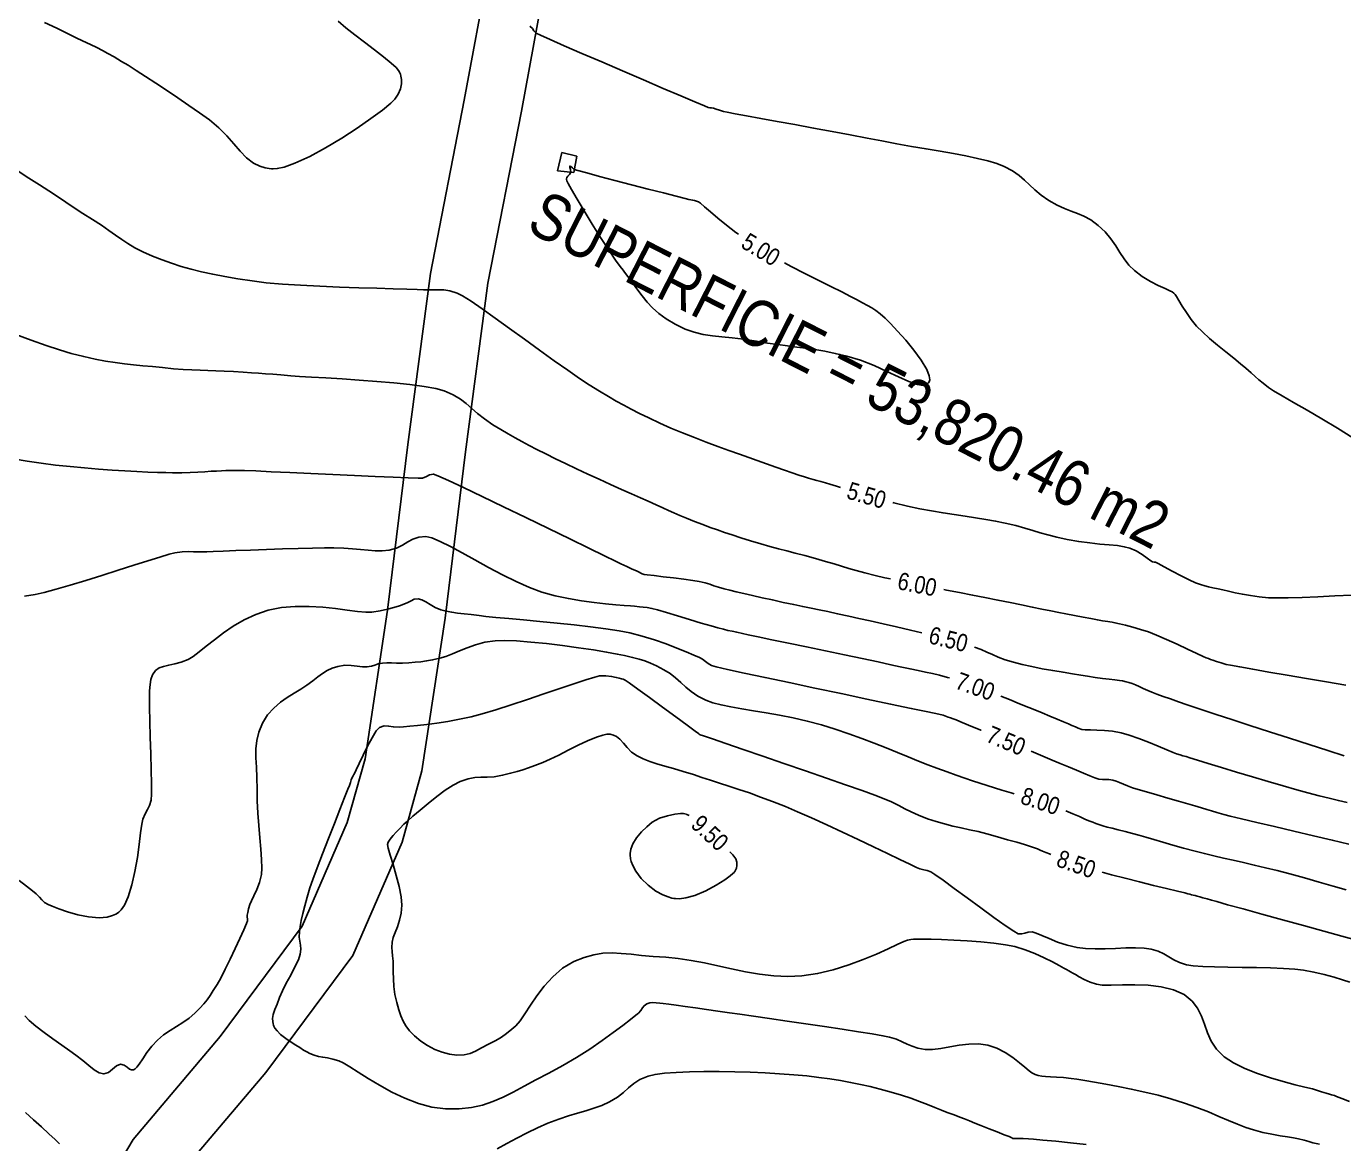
# Model space of a CAD drawing. Header units: metres. Extents: x 587880 to 588453, y 2097032 to 2097560.
# Drawn here: x 588007.7 to 588121.1, y 2097219 to 2097315.3 of the extents above; entities that cross this region are included whole.
import ezdxf
from ezdxf.enums import TextEntityAlignment as Align

# ---------------------------------------------------------------- set-up
doc = ezdxf.new("R2010")
doc.units = ezdxf.units.M
doc.header["$LTSCALE"] = 5
doc.header["$MEASUREMENT"] = 0
for name, color, linetype in [('CAMINO', 7, 'Continuous'), ('CONT-MJR', 24, 'Continuous'), ('CONT-MNR', 44, 'Continuous'), ('CVL_CUADCON_TIT', 7, 'Continuous'), ('POZO', 140, 'Continuous')]:
    doc.layers.add(name, color=color, linetype=linetype)
doc.styles.add('style1', font='ARIALN.TTF', dxfattribs={"height": 1.5})

msp = doc.modelspace()

# ---------------------------------------------------------------- linework, layer by layer
at = {"layer": 'CAMINO'}
for points in [[(588065.662, 2097417.82), (588061.737, 2097400.725), (588059.325, 2097384.022), (588056.667, 2097368.35), (588053.556, 2097352.082), (588050.51, 2097335.867), (588049.602, 2097331.423), (588047.465, 2097320.235), (588045.38, 2097308.946), (588042.468, 2097294.005), (588040.51, 2097279.293), (588038.768, 2097265.003), (588036.832, 2097252.202), (588035.294, 2097246.696), (588031.424, 2097237.765), (588024.358, 2097228.273), (588016.859, 2097219.4), (588012.042, 2097211.27), (588010.595, 2097205.023), (588011.574, 2097197.97), (588014.942, 2097189.267), (588016.403, 2097186.232)], [(588070.536, 2097416.702), (588066.657, 2097399.807), (588064.265, 2097383.246), (588061.587, 2097367.462), (588058.468, 2097351.15), (588055.416, 2097334.905), (588054.508, 2097330.453), (588052.379, 2097319.311), (588050.292, 2097308.014), (588047.404, 2097293.197), (588045.47, 2097278.661), (588043.722, 2097264.327), (588041.73, 2097251.152), (588040.018, 2097245.022), (588035.782, 2097235.245), (588028.276, 2097225.163), (588020.947, 2097216.492), (588016.738, 2097209.388), (588015.675, 2097204.795), (588016.446, 2097199.232), (588019.534, 2097191.257), (588020.909, 2097188.4)]]:
    msp.add_lwpolyline(points, dxfattribs=at)
at = {"layer": 'CONT-MJR', "flags": 128}
for points, elevation in [([(588034.522, 2097315.764), (588035.168, 2097315.193), (588035.943, 2097314.576), (588036.784, 2097313.938), (588037.631, 2097313.304), (588038.422, 2097312.699), (588039.094, 2097312.147), (588039.506, 2097311.76), (588039.72, 2097311.511), (588039.811, 2097311.367), (588039.839, 2097311.302), (588039.872, 2097311.203), (588039.924, 2097311.009), (588039.969, 2097310.726), (588039.968, 2097310.363), (588039.874, 2097309.921), (588039.683, 2097309.483), (588039.4, 2097309.038), (588039.038, 2097308.682), (588038.326, 2097308.106), (588037.337, 2097307.373), (588036.144, 2097306.544), (588034.819, 2097305.683), (588033.436, 2097304.849), (588032.066, 2097304.106), (588030.783, 2097303.515), (588029.868, 2097303.193), (588029.27, 2097303.061), (588028.924, 2097303.032), (588028.767, 2097303.037), (588028.583, 2097303.055), (588028.238, 2097303.114), (588027.768, 2097303.253), (588027.219, 2097303.527), (588026.619, 2097303.987), (588026.07, 2097304.55), (588025.524, 2097305.188), (588024.932, 2097305.871), (588024.246, 2097306.568), (588023.417, 2097307.251), (588022.562, 2097307.863), (588021.644, 2097308.505), (588020.693, 2097309.157), (588019.736, 2097309.803), (588018.803, 2097310.424), (588017.92, 2097311.002), (588017.116, 2097311.519), (588016.42, 2097311.957), (588015.86, 2097312.298), (588015.214, 2097312.679), (588014.683, 2097312.98), (588014.207, 2097313.237), (588013.724, 2097313.481), (588013.174, 2097313.747), (588012.495, 2097314.067), (588011.935, 2097314.337), (588011.186, 2097314.706), (588010.274, 2097315.15), (588009.226, 2097315.65)], 5), ([(588072.972, 2097294.927), (588073.549, 2097294.62), (588074.715, 2097294.02), (588075.864, 2097293.442), (588076.94, 2097292.906), (588077.886, 2097292.433), (588078.645, 2097292.046), (588079.161, 2097291.766), (588079.671, 2097291.481), (588080.098, 2097291.258), (588080.475, 2097291.057), (588080.834, 2097290.835), (588081.207, 2097290.553), (588081.629, 2097290.17), (588082.081, 2097289.712), (588082.7, 2097289.056), (588083.405, 2097288.265), (588084.115, 2097287.406), (588084.747, 2097286.544), (588085.222, 2097285.744), (588085.433, 2097285.194), (588085.467, 2097284.855), (588085.419, 2097284.672), (588085.373, 2097284.595), (588085.314, 2097284.529), (588085.17, 2097284.435), (588084.892, 2097284.379), (588084.415, 2097284.442), (588083.667, 2097284.7), (588082.776, 2097285.099), (588081.77, 2097285.58), (588080.676, 2097286.082), (588079.521, 2097286.544), (588078.334, 2097286.907), (588077.33, 2097287.137), (588076.422, 2097287.317), (588075.584, 2097287.458), (588074.789, 2097287.573), (588074.011, 2097287.674), (588073.222, 2097287.774), (588072.396, 2097287.885), (588071.506, 2097288.02), (588070.525, 2097288.19), (588069.429, 2097288.366), (588068.453, 2097288.48), (588067.57, 2097288.565), (588066.75, 2097288.651), (588065.967, 2097288.77), (588065.192, 2097288.953), (588064.397, 2097289.233), (588063.553, 2097289.64), (588062.765, 2097290.112), (588062.124, 2097290.577), (588061.592, 2097291.052), (588061.129, 2097291.553), (588060.696, 2097292.096), (588060.252, 2097292.697), (588059.758, 2097293.373), (588059.174, 2097294.14), (588059.058, 2097294.291), (588058.812, 2097294.619), (588058.417, 2097295.171), (588057.853, 2097295.997), (588057.116, 2097297.122), (588056.384, 2097298.282), (588055.694, 2097299.407), (588055.088, 2097300.425), (588054.606, 2097301.266), (588054.336, 2097301.764), (588054.214, 2097302.011), (588054.177, 2097302.107), (588054.172, 2097302.133), (588054.176, 2097302.185), (588054.207, 2097302.279), (588054.294, 2097302.401), (588054.436, 2097302.547), (588054.555, 2097302.742), (588054.534, 2097302.967), (588054.464, 2097303.163), (588054.467, 2097303.274), (588054.56, 2097303.24), (588054.686, 2097303.109), (588054.853, 2097302.981), (588055.17, 2097302.888), (588055.931, 2097302.681), (588057.026, 2097302.39), (588058.344, 2097302.044), (588059.774, 2097301.67), (588061.205, 2097301.297), (588062.525, 2097300.955), (588063.624, 2097300.671), (588064.391, 2097300.474), (588064.713, 2097300.392), (588064.899, 2097300.358), (588065.05, 2097300.337), (588065.2, 2097300.307), (588065.383, 2097300.264), (588065.555, 2097300.194), (588065.714, 2097300.068), (588066.063, 2097299.77), (588066.573, 2097299.335), (588067.215, 2097298.798), (588067.96, 2097298.194), (588068.778, 2097297.558), (588068.988, 2097297.404)], 5), ([(588089.893, 2097254.657), (588089.867, 2097254.668), (588088.82, 2097255.107), (588088.076, 2097255.417), (588087.74, 2097255.555), (588087.482, 2097255.647), (588087.27, 2097255.716), (588087.072, 2097255.782), (588086.909, 2097255.845), (588086.781, 2097255.898), (588086.616, 2097255.953), (588086.245, 2097256.034), (588085.299, 2097256.235), (588083.88, 2097256.535), (588082.093, 2097256.912), (588080.043, 2097257.344), (588077.834, 2097257.811), (588075.569, 2097258.29), (588073.354, 2097258.761), (588071.292, 2097259.201), (588069.487, 2097259.589), (588068.044, 2097259.905), (588067.067, 2097260.125), (588066.66, 2097260.229), (588066.374, 2097260.406), (588066.168, 2097260.595), (588065.888, 2097260.79), (588065.63, 2097260.916), (588065.155, 2097261.132), (588064.498, 2097261.415), (588063.691, 2097261.743), (588062.768, 2097262.093), (588061.761, 2097262.442), (588060.704, 2097262.769), (588059.63, 2097263.051), (588058.717, 2097263.232), (588057.576, 2097263.408), (588056.264, 2097263.579), (588054.842, 2097263.743), (588053.365, 2097263.897), (588051.895, 2097264.04), (588050.487, 2097264.171), (588049.202, 2097264.287), (588048.098, 2097264.387), (588047.232, 2097264.47), (588046.663, 2097264.534), (588045.973, 2097264.62), (588045.358, 2097264.689), (588044.806, 2097264.754), (588044.299, 2097264.826), (588043.824, 2097264.917), (588043.365, 2097265.038), (588042.863, 2097265.242), (588042.436, 2097265.484), (588042.065, 2097265.718), (588041.728, 2097265.898), (588041.405, 2097265.978), (588041.064, 2097265.941), (588040.795, 2097265.822), (588040.523, 2097265.666), (588040.17, 2097265.517), (588039.789, 2097265.392), (588039.319, 2097265.239), (588038.765, 2097265.079), (588038.132, 2097264.934), (588037.424, 2097264.825), (588036.901, 2097264.823), (588036.182, 2097264.894), (588035.299, 2097265.008), (588034.287, 2097265.136), (588033.181, 2097265.251), (588032.014, 2097265.324), (588030.821, 2097265.325), (588029.636, 2097265.225), (588028.492, 2097264.998), (588027.416, 2097264.632), (588026.411, 2097264.162), (588025.48, 2097263.62), (588024.626, 2097263.041), (588023.85, 2097262.458), (588023.155, 2097261.905), (588022.544, 2097261.416), (588022.018, 2097261.024), (588021.58, 2097260.762), (588020.998, 2097260.535), (588020.441, 2097260.384), (588019.926, 2097260.272), (588019.468, 2097260.164), (588019.083, 2097260.022), (588018.785, 2097259.81), (588018.512, 2097259.43), (588018.385, 2097259.039), (588018.331, 2097258.598), (588018.275, 2097258.064), (588018.256, 2097257.557), (588018.265, 2097256.644), (588018.294, 2097255.44), (588018.333, 2097254.062), (588018.376, 2097252.627), (588018.412, 2097251.251), (588018.434, 2097250.051), (588018.433, 2097249.144), (588018.4, 2097248.646), (588018.26, 2097248.172), (588018.083, 2097247.818), (588017.884, 2097247.467), (588017.683, 2097247.001), (588017.594, 2097246.562), (588017.494, 2097245.806), (588017.372, 2097244.817), (588017.215, 2097243.684), (588017.012, 2097242.494), (588016.75, 2097241.333), (588016.419, 2097240.289), (588016.096, 2097239.596), (588015.815, 2097239.189), (588015.609, 2097238.982), (588015.5, 2097238.899), (588015.37, 2097238.82), (588015.09, 2097238.69), (588014.624, 2097238.563), (588013.936, 2097238.504), (588013.017, 2097238.572), (588012.088, 2097238.751), (588011.213, 2097238.996), (588010.453, 2097239.256), (588009.872, 2097239.484), (588009.532, 2097239.632), (588009.214, 2097239.825), (588008.998, 2097240.042), (588008.793, 2097240.287), (588008.507, 2097240.562), (588008.188, 2097240.816), (588007.678, 2097241.215), (588007.037, 2097241.707)], 7.5), ([(588121.58, 2097244.85), (588120.14, 2097245.188), (588118.525, 2097245.566), (588116.836, 2097245.963), (588115.172, 2097246.355), (588113.636, 2097246.719), (588112.327, 2097247.03), (588111.346, 2097247.267), (588110.795, 2097247.405), (588110.214, 2097247.565), (588109.755, 2097247.701), (588109.338, 2097247.83), (588108.881, 2097247.973), (588108.303, 2097248.146), (588107.698, 2097248.321), (588106.89, 2097248.552), (588105.969, 2097248.814), (588105.023, 2097249.084), (588104.143, 2097249.337), (588103.418, 2097249.551), (588102.937, 2097249.702), (588102.513, 2097249.857), (588102.152, 2097250.008), (588101.831, 2097250.147), (588101.531, 2097250.265), (588101.229, 2097250.354), (588100.896, 2097250.402), (588100.628, 2097250.403), (588100.361, 2097250.404), (588100.029, 2097250.456), (588099.706, 2097250.556), (588099.266, 2097250.725), (588098.726, 2097250.948), (588098.106, 2097251.212), (588097.426, 2097251.502), (588096.704, 2097251.804), (588096.018, 2097252.089), (588095.012, 2097252.509), (588094.21, 2097252.846)], 7.5)]:
    msp.add_lwpolyline(points, dxfattribs=dict(at, elevation=elevation))
at = {"layer": 'CONT-MNR', "flags": 128}
for points, elevation in [([(588051.036, 2097315.336), (588051.245, 2097315.139), (588051.378, 2097314.934), (588051.583, 2097314.725), (588051.931, 2097314.557), (588052.766, 2097314.184), (588053.99, 2097313.647), (588055.505, 2097312.989), (588057.213, 2097312.251), (588059.018, 2097311.475), (588060.82, 2097310.701), (588062.523, 2097309.972), (588064.028, 2097309.33), (588065.239, 2097308.815), (588066.056, 2097308.47), (588066.383, 2097308.336), (588066.543, 2097308.301), (588066.675, 2097308.286), (588066.838, 2097308.257), (588067.067, 2097308.184), (588067.358, 2097308.082), (588067.719, 2097307.975), (588068.029, 2097307.913), (588068.704, 2097307.786), (588069.683, 2097307.606), (588070.908, 2097307.383), (588072.318, 2097307.125), (588073.855, 2097306.845), (588075.459, 2097306.55), (588077.07, 2097306.252), (588078.629, 2097305.961), (588080.075, 2097305.687), (588081.351, 2097305.439), (588082.637, 2097305.195), (588083.911, 2097304.969), (588085.158, 2097304.755), (588086.363, 2097304.55), (588087.511, 2097304.349), (588088.588, 2097304.147), (588089.578, 2097303.939), (588090.468, 2097303.722), (588091.242, 2097303.49), (588091.885, 2097303.239), (588092.606, 2097302.86), (588093.173, 2097302.469), (588093.643, 2097302.066), (588094.076, 2097301.649), (588094.531, 2097301.216), (588095.066, 2097300.767), (588095.74, 2097300.299), (588096.451, 2097299.898), (588097.079, 2097299.616), (588097.652, 2097299.399), (588098.2, 2097299.198), (588098.751, 2097298.959), (588099.335, 2097298.631), (588099.981, 2097298.163), (588100.593, 2097297.594), (588101.083, 2097297.007), (588101.492, 2097296.415), (588101.859, 2097295.832), (588102.224, 2097295.27), (588102.626, 2097294.743), (588103.106, 2097294.264), (588103.77, 2097293.769), (588104.475, 2097293.342), (588105.154, 2097292.989), (588105.74, 2097292.716), (588106.165, 2097292.53), (588106.362, 2097292.437), (588106.495, 2097292.332), (588106.611, 2097292.207), (588106.715, 2097292.041), (588106.92, 2097291.692), (588107.211, 2097291.21), (588107.575, 2097290.647), (588107.996, 2097290.056), (588108.462, 2097289.488), (588108.955, 2097288.985), (588109.574, 2097288.424), (588110.266, 2097287.836), (588110.977, 2097287.253), (588111.657, 2097286.707), (588112.251, 2097286.229), (588112.708, 2097285.852), (588113.157, 2097285.461), (588113.508, 2097285.144), (588113.83, 2097284.857), (588114.192, 2097284.554), (588114.662, 2097284.192), (588115.087, 2097283.916), (588115.824, 2097283.48), (588116.807, 2097282.911), (588117.972, 2097282.237), (588119.254, 2097281.487), (588120.587, 2097280.688), (588121.909, 2097279.869)], 5.5), ([(588077.788, 2097275.574), (588077.433, 2097275.685), (588076.86, 2097275.864), (588076.498, 2097275.973), (588076.081, 2097276.085), (588075.756, 2097276.169), (588075.431, 2097276.257), (588075.017, 2097276.379), (588074.67, 2097276.49), (588074.198, 2097276.647), (588073.619, 2097276.842), (588072.952, 2097277.072), (588072.214, 2097277.33), (588071.424, 2097277.611), (588070.6, 2097277.91), (588069.89, 2097278.165), (588069.076, 2097278.455), (588068.179, 2097278.775), (588067.219, 2097279.122), (588066.217, 2097279.492), (588065.195, 2097279.881), (588064.174, 2097280.286), (588063.174, 2097280.703), (588062.218, 2097281.128), (588061.264, 2097281.572), (588060.46, 2097281.959), (588059.759, 2097282.312), (588059.113, 2097282.657), (588058.474, 2097283.017), (588057.797, 2097283.416), (588057.034, 2097283.879), (588056.137, 2097284.431), (588055.31, 2097284.968), (588054.288, 2097285.673), (588053.121, 2097286.501), (588051.862, 2097287.409), (588050.562, 2097288.353), (588049.272, 2097289.29), (588048.043, 2097290.176), (588046.927, 2097290.967), (588045.975, 2097291.62), (588045.238, 2097292.091), (588044.768, 2097292.336), (588044.14, 2097292.522), (588043.614, 2097292.596), (588043.111, 2097292.604), (588042.557, 2097292.597), (588041.875, 2097292.622), (588041.329, 2097292.649), (588040.433, 2097292.676), (588039.253, 2097292.707), (588037.849, 2097292.744), (588036.287, 2097292.79), (588034.63, 2097292.846), (588032.939, 2097292.916), (588031.28, 2097293), (588029.715, 2097293.103), (588028.307, 2097293.225), (588027.12, 2097293.371), (588025.886, 2097293.562), (588024.757, 2097293.755), (588023.717, 2097293.954), (588022.752, 2097294.164), (588021.847, 2097294.388), (588020.987, 2097294.631), (588020.156, 2097294.898), (588019.341, 2097295.191), (588018.526, 2097295.517), (588017.691, 2097295.889), (588017, 2097296.242), (588016.407, 2097296.59), (588015.867, 2097296.944), (588015.336, 2097297.317), (588014.768, 2097297.722), (588014.118, 2097298.171), (588013.341, 2097298.677), (588012.527, 2097299.195), (588011.776, 2097299.686), (588011.057, 2097300.162), (588010.339, 2097300.641), (588009.592, 2097301.137), (588008.783, 2097301.666), (588007.883, 2097302.241), (588006.86, 2097302.88)], 5.5), ([(588082.09, 2097267.699), (588081.591, 2097267.806), (588080.762, 2097267.998), (588079.871, 2097268.22), (588079.134, 2097268.418), (588078.489, 2097268.604), (588077.876, 2097268.788), (588077.234, 2097268.984), (588076.502, 2097269.201), (588075.618, 2097269.454), (588074.703, 2097269.704), (588073.893, 2097269.918), (588073.149, 2097270.111), (588072.431, 2097270.299), (588071.7, 2097270.497), (588070.918, 2097270.72), (588070.046, 2097270.983), (588069.188, 2097271.251), (588068.45, 2097271.488), (588067.794, 2097271.706), (588067.18, 2097271.918), (588066.569, 2097272.14), (588065.924, 2097272.382), (588065.204, 2097272.66), (588064.511, 2097272.935), (588063.938, 2097273.171), (588063.438, 2097273.387), (588062.963, 2097273.599), (588062.467, 2097273.826), (588061.903, 2097274.083), (588061.222, 2097274.39), (588060.565, 2097274.682), (588059.787, 2097275.028), (588058.914, 2097275.417), (588057.974, 2097275.838), (588056.996, 2097276.281), (588056.006, 2097276.734), (588055.032, 2097277.187), (588054.102, 2097277.63), (588053.243, 2097278.051), (588052.389, 2097278.48), (588051.639, 2097278.858), (588050.968, 2097279.204), (588050.347, 2097279.532), (588049.75, 2097279.859), (588049.151, 2097280.199), (588048.522, 2097280.571), (588047.837, 2097280.988), (588047.106, 2097281.483), (588046.524, 2097281.952), (588046.027, 2097282.395), (588045.553, 2097282.811), (588045.04, 2097283.2), (588044.425, 2097283.564), (588043.645, 2097283.902), (588042.923, 2097284.1), (588041.921, 2097284.278), (588040.699, 2097284.439), (588039.32, 2097284.583), (588037.846, 2097284.712), (588036.337, 2097284.826), (588034.855, 2097284.926), (588033.463, 2097285.014), (588032.221, 2097285.09), (588031.191, 2097285.155), (588030.435, 2097285.211), (588029.586, 2097285.282), (588028.879, 2097285.338), (588028.258, 2097285.385), (588027.666, 2097285.426), (588027.045, 2097285.467), (588026.338, 2097285.512), (588025.486, 2097285.565), (588024.703, 2097285.608), (588023.984, 2097285.637), (588023.299, 2097285.659), (588022.62, 2097285.68), (588021.918, 2097285.708), (588021.163, 2097285.75), (588020.327, 2097285.813), (588019.38, 2097285.904), (588018.512, 2097285.991), (588017.692, 2097286.069), (588016.898, 2097286.146), (588016.11, 2097286.233), (588015.307, 2097286.339), (588014.468, 2097286.472), (588013.571, 2097286.643), (588012.597, 2097286.86), (588011.524, 2097287.133), (588010.51, 2097287.432), (588009.348, 2097287.817), (588008.081, 2097288.269), (588006.753, 2097288.766)], 6), ([(588084.8, 2097263.05), (588083.803, 2097263.284), (588082.614, 2097263.559), (588081.447, 2097263.824), (588080.347, 2097264.072), (588079.355, 2097264.295), (588078.514, 2097264.483), (588077.531, 2097264.7), (588076.693, 2097264.878), (588075.949, 2097265.031), (588075.245, 2097265.174), (588074.531, 2097265.319), (588073.753, 2097265.481), (588072.859, 2097265.674), (588071.916, 2097265.882), (588071.031, 2097266.078), (588070.213, 2097266.262), (588069.47, 2097266.431), (588068.81, 2097266.585), (588068.243, 2097266.721), (588067.777, 2097266.839), (588067.276, 2097266.982), (588066.882, 2097267.113), (588066.524, 2097267.235), (588066.128, 2097267.354), (588065.623, 2097267.474), (588065.064, 2097267.57), (588064.291, 2097267.676), (588063.408, 2097267.785), (588062.519, 2097267.889), (588061.73, 2097267.98), (588061.145, 2097268.05), (588060.869, 2097268.091), (588060.707, 2097268.146), (588060.583, 2097268.206), (588060.428, 2097268.282), (588060.199, 2097268.385), (588059.834, 2097268.551), (588059.376, 2097268.762), (588058.869, 2097268.998), (588058.414, 2097269.217), (588057.461, 2097269.682), (588056.111, 2097270.341), (588054.465, 2097271.144), (588052.623, 2097272.041), (588050.686, 2097272.983), (588048.755, 2097273.917), (588046.931, 2097274.796), (588045.314, 2097275.567), (588044.006, 2097276.181), (588043.106, 2097276.589), (588042.717, 2097276.739), (588042.392, 2097276.672), (588042.131, 2097276.517), (588041.792, 2097276.394), (588041.408, 2097276.392), (588040.533, 2097276.419), (588039.262, 2097276.468), (588037.694, 2097276.534), (588035.923, 2097276.612), (588034.047, 2097276.697), (588032.161, 2097276.784), (588030.363, 2097276.866), (588028.749, 2097276.94), (588027.415, 2097277), (588026.457, 2097277.04), (588025.973, 2097277.055), (588025.522, 2097277.053), (588025.164, 2097277.044), (588024.837, 2097277.03), (588024.479, 2097277.013), (588024.029, 2097276.995), (588023.565, 2097276.972), (588023.036, 2097276.938), (588022.44, 2097276.901), (588021.775, 2097276.869), (588021.041, 2097276.848), (588020.236, 2097276.847), (588019.659, 2097276.858), (588018.947, 2097276.878), (588018.114, 2097276.909), (588017.177, 2097276.952), (588016.149, 2097277.007), (588015.046, 2097277.076), (588013.881, 2097277.159), (588012.671, 2097277.258), (588011.43, 2097277.374), (588010.172, 2097277.508), (588008.929, 2097277.667), (588007.722, 2097277.852), (588006.556, 2097278.054)], 6.5), ([(588121.84, 2097266.301), (588120.358, 2097266.232), (588118.905, 2097266.166), (588117.544, 2097266.111), (588116.341, 2097266.073), (588115.36, 2097266.06), (588114.664, 2097266.08), (588113.857, 2097266.157), (588113.104, 2097266.259), (588112.41, 2097266.378), (588111.78, 2097266.504), (588111.218, 2097266.63), (588110.728, 2097266.745), (588110.314, 2097266.841), (588109.855, 2097266.941), (588109.49, 2097267.02), (588109.159, 2097267.103), (588108.803, 2097267.213), (588108.366, 2097267.374), (588107.828, 2097267.616), (588107.123, 2097267.971), (588106.365, 2097268.371), (588105.67, 2097268.746), (588105.151, 2097269.026), (588104.924, 2097269.144), (588104.794, 2097269.153), (588104.664, 2097269.165), (588104.518, 2097269.268), (588104.208, 2097269.5), (588103.774, 2097269.801), (588103.258, 2097270.107), (588102.7, 2097270.356), (588102.23, 2097270.477), (588101.635, 2097270.564), (588100.931, 2097270.635), (588100.133, 2097270.706), (588099.255, 2097270.795), (588098.313, 2097270.916), (588097.322, 2097271.088), (588096.408, 2097271.288), (588095.648, 2097271.485), (588094.979, 2097271.682), (588094.339, 2097271.88), (588093.664, 2097272.083), (588092.894, 2097272.294), (588091.965, 2097272.514), (588091.149, 2097272.679), (588090.303, 2097272.827), (588089.427, 2097272.965), (588088.521, 2097273.1), (588087.587, 2097273.239), (588086.624, 2097273.389), (588085.634, 2097273.557), (588084.615, 2097273.748), (588083.569, 2097273.972), (588082.38, 2097274.258), (588082.297, 2097274.28)], 5.5), ([(588087.169, 2097259.161), (588087.01, 2097259.209), (588086.313, 2097259.397), (588085.697, 2097259.546), (588085.104, 2097259.674), (588084.481, 2097259.802), (588083.772, 2097259.949), (588082.922, 2097260.134), (588082.134, 2097260.306), (588081.016, 2097260.545), (588079.65, 2097260.834), (588078.115, 2097261.157), (588076.491, 2097261.497), (588074.858, 2097261.838), (588073.295, 2097262.164), (588071.882, 2097262.459), (588070.7, 2097262.706), (588069.829, 2097262.889), (588069.347, 2097262.992), (588068.849, 2097263.099), (588068.454, 2097263.184), (588068.093, 2097263.263), (588067.7, 2097263.357), (588067.206, 2097263.483), (588066.63, 2097263.646), (588065.786, 2097263.897), (588064.789, 2097264.2), (588063.752, 2097264.515), (588062.789, 2097264.804), (588062.016, 2097265.029), (588061.545, 2097265.152), (588061.128, 2097265.228), (588060.799, 2097265.266), (588060.468, 2097265.296), (588060.046, 2097265.347), (588059.708, 2097265.379), (588059.16, 2097265.418), (588058.432, 2097265.473), (588057.556, 2097265.55), (588056.564, 2097265.659), (588055.486, 2097265.808), (588054.354, 2097266.003), (588053.2, 2097266.254), (588052.054, 2097266.569), (588050.987, 2097266.956), (588049.844, 2097267.463), (588048.659, 2097268.053), (588047.466, 2097268.689), (588046.3, 2097269.333), (588045.195, 2097269.947), (588044.184, 2097270.494), (588043.302, 2097270.937), (588042.583, 2097271.237), (588042.061, 2097271.358), (588041.452, 2097271.309), (588040.956, 2097271.132), (588040.513, 2097270.88), (588040.065, 2097270.604), (588039.551, 2097270.355), (588038.911, 2097270.184), (588038.303, 2097270.122), (588037.704, 2097270.121), (588037.094, 2097270.162), (588036.452, 2097270.228), (588035.759, 2097270.298), (588034.995, 2097270.356), (588034.139, 2097270.383), (588033.351, 2097270.378), (588032.304, 2097270.357), (588031.07, 2097270.323), (588029.721, 2097270.281), (588028.328, 2097270.234), (588026.962, 2097270.186), (588025.694, 2097270.139), (588024.596, 2097270.098), (588023.738, 2097270.065), (588023.194, 2097270.045), (588022.556, 2097270.037), (588022.047, 2097270.046), (588021.583, 2097270.049), (588021.079, 2097270.021), (588020.454, 2097269.938), (588019.958, 2097269.82), (588019.161, 2097269.587), (588018.123, 2097269.266), (588016.905, 2097268.879), (588015.567, 2097268.45), (588014.17, 2097268.004), (588012.774, 2097267.565), (588011.439, 2097267.155), (588010.227, 2097266.801), (588009.198, 2097266.524), (588008.411, 2097266.35), (588007.492, 2097266.209)], 7), ([(588121.306, 2097258.533), (588119.639, 2097258.821), (588117.929, 2097259.116), (588116.253, 2097259.405), (588114.685, 2097259.676), (588113.301, 2097259.916), (588112.176, 2097260.114), (588111.385, 2097260.257), (588111.003, 2097260.332), (588110.56, 2097260.455), (588110.165, 2097260.583), (588109.853, 2097260.694), (588109.659, 2097260.765), (588109.472, 2097260.828), (588109.287, 2097260.898), (588109.031, 2097261.016), (588108.464, 2097261.284), (588107.683, 2097261.65), (588106.781, 2097262.067), (588105.854, 2097262.484), (588104.998, 2097262.853), (588104.306, 2097263.124), (588103.626, 2097263.35), (588102.958, 2097263.545), (588102.342, 2097263.707), (588101.815, 2097263.833), (588101.418, 2097263.922), (588101.189, 2097263.97), (588100.973, 2097264.006), (588100.801, 2097264.024), (588100.584, 2097264.052), (588100.344, 2097264.094), (588099.919, 2097264.172), (588099.35, 2097264.278), (588098.678, 2097264.405), (588097.944, 2097264.546), (588097.188, 2097264.692), (588096.583, 2097264.811), (588095.899, 2097264.948), (588095.138, 2097265.101), (588094.3, 2097265.271), (588093.388, 2097265.455), (588092.403, 2097265.655), (588091.347, 2097265.869), (588090.222, 2097266.096), (588089.159, 2097266.307), (588088.046, 2097266.523), (588086.907, 2097266.742), (588086.698, 2097266.782)], 6), ([(588092.746, 2097249.175), (588092.471, 2097249.25), (588091.685, 2097249.487), (588091.045, 2097249.69), (588090.422, 2097249.891), (588089.799, 2097250.096), (588089.158, 2097250.311), (588088.484, 2097250.542), (588087.758, 2097250.795), (588086.964, 2097251.074), (588086.085, 2097251.387), (588085.315, 2097251.673), (588084.491, 2097251.999), (588083.615, 2097252.357), (588082.687, 2097252.738), (588081.709, 2097253.136), (588080.684, 2097253.544), (588079.612, 2097253.953), (588078.496, 2097254.357), (588077.336, 2097254.748), (588076.134, 2097255.118), (588074.914, 2097255.447), (588073.705, 2097255.722), (588072.522, 2097255.956), (588071.38, 2097256.157), (588070.292, 2097256.336), (588069.273, 2097256.503), (588068.338, 2097256.668), (588067.501, 2097256.841), (588066.775, 2097257.033), (588066.176, 2097257.252), (588065.493, 2097257.607), (588064.932, 2097257.988), (588064.453, 2097258.382), (588064.018, 2097258.78), (588063.585, 2097259.169), (588063.115, 2097259.538), (588062.567, 2097259.875), (588061.938, 2097260.198), (588061.411, 2097260.441), (588060.929, 2097260.629), (588060.435, 2097260.785), (588059.871, 2097260.933), (588059.18, 2097261.098), (588058.551, 2097261.228), (588057.635, 2097261.39), (588056.5, 2097261.573), (588055.213, 2097261.764), (588053.84, 2097261.951), (588052.449, 2097262.12), (588051.107, 2097262.259), (588049.88, 2097262.356), (588048.836, 2097262.398), (588048.041, 2097262.373), (588047.159, 2097262.236), (588046.357, 2097262.027), (588045.628, 2097261.772), (588044.964, 2097261.499), (588044.357, 2097261.237), (588043.799, 2097261.013), (588043.282, 2097260.856), (588042.653, 2097260.72), (588042.127, 2097260.626), (588041.649, 2097260.561), (588041.161, 2097260.513), (588040.61, 2097260.469), (588040.048, 2097260.445), (588039.553, 2097260.452), (588039.113, 2097260.469), (588038.714, 2097260.476), (588038.341, 2097260.452), (588037.961, 2097260.376), (588037.669, 2097260.279), (588037.377, 2097260.184), (588036.996, 2097260.113), (588036.601, 2097260.118), (588036.145, 2097260.181), (588035.635, 2097260.246), (588035.075, 2097260.258), (588034.472, 2097260.161), (588033.992, 2097259.999), (588033.568, 2097259.794), (588033.17, 2097259.545), (588032.765, 2097259.251), (588032.322, 2097258.913), (588031.808, 2097258.529), (588031.294, 2097258.189), (588030.726, 2097257.847), (588030.132, 2097257.481), (588029.536, 2097257.064), (588028.963, 2097256.572), (588028.44, 2097255.98), (588027.992, 2097255.263), (588027.674, 2097254.502), (588027.498, 2097253.774), (588027.429, 2097253.047), (588027.433, 2097252.292), (588027.475, 2097251.48), (588027.519, 2097250.581), (588027.53, 2097249.564), (588027.544, 2097248.57), (588027.6, 2097247.517), (588027.683, 2097246.444), (588027.775, 2097245.394), (588027.861, 2097244.406), (588027.922, 2097243.523), (588027.942, 2097242.785), (588027.905, 2097242.232), (588027.74, 2097241.546), (588027.507, 2097240.925), (588027.257, 2097240.39), (588027.04, 2097239.957), (588026.905, 2097239.646), (588026.797, 2097239.269), (588026.723, 2097238.955), (588026.685, 2097238.71), (588026.689, 2097238.54), (588026.712, 2097238.403), (588026.703, 2097238.237), (588026.608, 2097237.992), (588026.377, 2097237.46), (588026.046, 2097236.72), (588025.648, 2097235.855), (588025.218, 2097234.944), (588024.791, 2097234.068), (588024.401, 2097233.307), (588024.083, 2097232.743), (588023.76, 2097232.219), (588023.487, 2097231.793), (588023.229, 2097231.425), (588022.949, 2097231.076), (588022.611, 2097230.706), (588022.177, 2097230.274), (588021.668, 2097229.842), (588021.134, 2097229.474), (588020.584, 2097229.135), (588020.03, 2097228.793), (588019.48, 2097228.414), (588018.945, 2097227.965), (588018.457, 2097227.438), (588018.04, 2097226.884), (588017.682, 2097226.353), (588017.377, 2097225.896), (588017.165, 2097225.617), (588017.022, 2097225.475), (588016.932, 2097225.419), (588016.889, 2097225.404), (588016.827, 2097225.393), (588016.711, 2097225.399), (588016.549, 2097225.463), (588016.345, 2097225.61), (588016.076, 2097225.798), (588015.751, 2097225.873), (588015.409, 2097225.726), (588015.087, 2097225.438), (588014.74, 2097225.16), (588014.323, 2097225.044), (588013.935, 2097225.147), (588013.511, 2097225.404), (588013.041, 2097225.77), (588012.517, 2097226.201), (588011.929, 2097226.654), (588011.39, 2097227.038), (588010.707, 2097227.519), (588009.95, 2097228.06), (588009.186, 2097228.623), (588008.484, 2097229.168), (588007.91, 2097229.658), (588007.535, 2097230.053)], 8), ([(588121.175, 2097252.454), (588119.763, 2097252.905), (588118.164, 2097253.418), (588116.457, 2097253.966), (588114.724, 2097254.525), (588113.042, 2097255.069), (588111.493, 2097255.572), (588110.155, 2097256.008), (588109.107, 2097256.351), (588108.431, 2097256.577), (588107.647, 2097256.846), (588106.899, 2097257.106), (588106.203, 2097257.353), (588105.576, 2097257.578), (588105.034, 2097257.777), (588104.592, 2097257.943), (588104.267, 2097258.069), (588103.851, 2097258.248), (588103.501, 2097258.414), (588103.196, 2097258.558), (588102.917, 2097258.673), (588102.62, 2097258.773), (588102.379, 2097258.837), (588102.072, 2097258.902), (588101.809, 2097258.944), (588101.419, 2097258.995), (588100.925, 2097259.055), (588100.353, 2097259.127), (588099.725, 2097259.212), (588099.068, 2097259.312), (588098.488, 2097259.404), (588097.77, 2097259.517), (588096.951, 2097259.649), (588096.069, 2097259.798), (588095.162, 2097259.961), (588094.269, 2097260.137), (588093.427, 2097260.322), (588092.673, 2097260.516), (588091.96, 2097260.739), (588091.377, 2097260.956), (588090.873, 2097261.172), (588090.394, 2097261.389), (588089.891, 2097261.611), (588089.338, 2097261.828)], 6.5), ([(588095.903, 2097243.95), (588095.78, 2097243.999), (588095.461, 2097244.127), (588095.187, 2097244.241), (588094.976, 2097244.336), (588094.764, 2097244.428), (588094.487, 2097244.533), (588094.157, 2097244.64), (588093.636, 2097244.8), (588092.961, 2097244.999), (588092.17, 2097245.227), (588091.303, 2097245.472), (588090.397, 2097245.722), (588089.632, 2097245.918), (588088.893, 2097246.088), (588088.171, 2097246.246), (588087.458, 2097246.405), (588086.742, 2097246.579), (588086.016, 2097246.782), (588085.27, 2097247.027), (588084.49, 2097247.329), (588083.871, 2097247.614), (588083.332, 2097247.894), (588082.795, 2097248.18), (588082.181, 2097248.484), (588081.411, 2097248.818), (588080.735, 2097249.074), (588079.642, 2097249.467), (588078.223, 2097249.966), (588076.568, 2097250.542), (588074.767, 2097251.165), (588072.911, 2097251.803), (588071.091, 2097252.427), (588069.397, 2097253.007), (588067.92, 2097253.511), (588066.75, 2097253.911), (588065.977, 2097254.175), (588065.693, 2097254.273), (588065.616, 2097254.327), (588065.542, 2097254.385), (588065.269, 2097254.585), (588064.572, 2097255.096), (588063.59, 2097255.815), (588062.46, 2097256.64), (588061.322, 2097257.47), (588060.315, 2097258.201), (588059.577, 2097258.732), (588059.247, 2097258.96), (588059.07, 2097259.046), (588058.921, 2097259.099), (588058.73, 2097259.146), (588058.469, 2097259.21), (588058.069, 2097259.291), (588057.575, 2097259.349), (588057.031, 2097259.341), (588056.615, 2097259.241), (588055.857, 2097259.006), (588054.828, 2097258.666), (588053.599, 2097258.249), (588052.24, 2097257.786), (588050.822, 2097257.306), (588049.416, 2097256.84), (588048.093, 2097256.416), (588046.922, 2097256.066), (588045.976, 2097255.818), (588044.964, 2097255.603), (588043.971, 2097255.423), (588043.022, 2097255.275), (588042.14, 2097255.156), (588041.35, 2097255.064), (588040.676, 2097254.995), (588040.142, 2097254.948), (588039.771, 2097254.918), (588039.269, 2097254.939), (588038.852, 2097255.016), (588038.471, 2097255.04), (588038.077, 2097254.906), (588037.79, 2097254.594), (588037.431, 2097254.018), (588037.041, 2097253.287), (588036.658, 2097252.51), (588036.323, 2097251.797), (588036.075, 2097251.257), (588035.954, 2097251), (588035.866, 2097250.851), (588035.795, 2097250.734), (588035.718, 2097250.581), (588035.644, 2097250.385), (588035.576, 2097250.167), (588035.487, 2097249.9), (588035.358, 2097249.572), (588035.071, 2097248.854), (588034.666, 2097247.842), (588034.186, 2097246.635), (588033.67, 2097245.329), (588033.159, 2097244.022), (588032.696, 2097242.811), (588032.319, 2097241.793), (588032.071, 2097241.066), (588031.834, 2097240.272), (588031.631, 2097239.539), (588031.463, 2097238.869), (588031.332, 2097238.267), (588031.236, 2097237.736), (588031.177, 2097237.278), (588031.169, 2097236.835), (588031.216, 2097236.475), (588031.273, 2097236.146), (588031.299, 2097235.793), (588031.25, 2097235.364), (588031.084, 2097234.876), (588030.79, 2097234.258), (588030.424, 2097233.566), (588030.044, 2097232.858), (588029.705, 2097232.189), (588029.464, 2097231.617), (588029.249, 2097231.066), (588029.048, 2097230.598), (588028.902, 2097230.169), (588028.854, 2097229.823), (588028.873, 2097229.548), (588028.916, 2097229.352), (588028.948, 2097229.249), (588028.981, 2097229.162), (588029.069, 2097228.992), (588029.246, 2097228.747), (588029.549, 2097228.441), (588029.994, 2097228.093), (588030.456, 2097227.788), (588030.88, 2097227.531), (588031.206, 2097227.326), (588031.537, 2097227.1), (588031.805, 2097226.933), (588032.085, 2097226.792), (588032.454, 2097226.644), (588032.813, 2097226.542), (588033.193, 2097226.475), (588033.607, 2097226.414), (588034.066, 2097226.327), (588034.581, 2097226.184), (588034.957, 2097226), (588035.52, 2097225.654), (588036.246, 2097225.188), (588037.109, 2097224.644), (588038.083, 2097224.062), (588039.144, 2097223.484), (588040.267, 2097222.95), (588041.425, 2097222.504), (588042.595, 2097222.184), (588043.751, 2097222.034), (588044.939, 2097222.034), (588045.994, 2097222.145), (588046.951, 2097222.356), (588047.846, 2097222.656), (588048.717, 2097223.035), (588049.598, 2097223.481), (588050.526, 2097223.984), (588051.538, 2097224.533), (588052.668, 2097225.117), (588053.872, 2097225.758), (588055.056, 2097226.459), (588056.193, 2097227.189), (588057.254, 2097227.913), (588058.208, 2097228.598), (588059.027, 2097229.212), (588059.682, 2097229.721), (588060.144, 2097230.092), (588060.383, 2097230.291), (588060.588, 2097230.517), (588060.724, 2097230.73), (588060.868, 2097230.92), (588061.096, 2097231.079), (588061.368, 2097231.169), (588061.62, 2097231.183), (588061.892, 2097231.159), (588062.223, 2097231.132), (588062.515, 2097231.106), (588062.998, 2097231.048), (588063.64, 2097230.963), (588064.414, 2097230.856), (588065.29, 2097230.732), (588066.237, 2097230.596), (588067.226, 2097230.453), (588068.229, 2097230.308), (588069.119, 2097230.18), (588070.29, 2097230.012), (588071.673, 2097229.814), (588073.197, 2097229.594), (588074.795, 2097229.361), (588076.395, 2097229.124), (588077.929, 2097228.894), (588079.327, 2097228.678), (588080.52, 2097228.485), (588081.438, 2097228.326), (588082.011, 2097228.208), (588082.622, 2097228.023), (588083.109, 2097227.821), (588083.534, 2097227.618), (588083.96, 2097227.428), (588084.449, 2097227.266), (588085.063, 2097227.147), (588085.705, 2097227.134), (588086.424, 2097227.222), (588087.201, 2097227.363), (588088.014, 2097227.512), (588088.844, 2097227.62), (588089.671, 2097227.641), (588090.474, 2097227.527), (588091.241, 2097227.26), (588091.961, 2097226.884), (588092.616, 2097226.451), (588093.191, 2097226.01), (588093.668, 2097225.612), (588094.029, 2097225.306), (588094.259, 2097225.142), (588094.56, 2097225.004), (588094.811, 2097224.916), (588095.133, 2097224.841), (588095.442, 2097224.806), (588095.875, 2097224.786), (588096.404, 2097224.767), (588097.007, 2097224.73), (588097.658, 2097224.66), (588098.139, 2097224.59), (588098.818, 2097224.484), (588099.66, 2097224.342), (588100.633, 2097224.169), (588101.701, 2097223.965), (588102.83, 2097223.734), (588103.986, 2097223.477), (588105.136, 2097223.197), (588106.244, 2097222.896), (588107.408, 2097222.532), (588108.48, 2097222.151), (588109.469, 2097221.765), (588110.378, 2097221.387), (588111.215, 2097221.031), (588111.985, 2097220.709), (588112.695, 2097220.434), (588113.351, 2097220.22), (588114.173, 2097220.008), (588114.948, 2097219.844), (588115.659, 2097219.718), (588116.287, 2097219.618), (588116.815, 2097219.534), (588117.225, 2097219.454), (588117.71, 2097219.329), (588118.128, 2097219.208), (588118.481, 2097219.105), (588118.771, 2097219.035), (588119.052, 2097218.997)], 8.5), ([(588121.424, 2097248.431), (588120.681, 2097248.601), (588119.881, 2097248.792), (588119.006, 2097249.01), (588118.034, 2097249.264), (588117.084, 2097249.526), (588115.927, 2097249.858), (588114.631, 2097250.239), (588113.267, 2097250.646), (588111.905, 2097251.056), (588110.613, 2097251.448), (588109.463, 2097251.799), (588108.524, 2097252.086), (588107.866, 2097252.287), (588107.558, 2097252.381), (588107.264, 2097252.463), (588107.03, 2097252.527), (588106.74, 2097252.618), (588106.437, 2097252.74), (588105.886, 2097252.975), (588105.159, 2097253.284), (588104.329, 2097253.626), (588103.468, 2097253.96), (588102.65, 2097254.247), (588101.948, 2097254.447), (588101.224, 2097254.576), (588100.52, 2097254.647), (588099.871, 2097254.678), (588099.31, 2097254.69), (588098.869, 2097254.701), (588098.583, 2097254.733), (588098.269, 2097254.83), (588098.028, 2097254.942), (588097.725, 2097255.081), (588097.421, 2097255.209), (588096.984, 2097255.395), (588096.442, 2097255.626), (588095.82, 2097255.885), (588095.146, 2097256.16), (588094.662, 2097256.356), (588094.006, 2097256.623), (588093.216, 2097256.944), (588092.33, 2097257.3), (588091.581, 2097257.597)], 7), ([(588121.645, 2097232.948), (588121.038, 2097233.149), (588120.295, 2097233.377), (588119.456, 2097233.609), (588118.564, 2097233.822), (588117.661, 2097233.993), (588116.91, 2097234.077), (588115.948, 2097234.136), (588114.834, 2097234.175), (588113.624, 2097234.202), (588112.376, 2097234.222), (588111.149, 2097234.243), (588109.999, 2097234.27), (588108.985, 2097234.309), (588108.164, 2097234.368), (588107.593, 2097234.453), (588106.973, 2097234.647), (588106.486, 2097234.881), (588106.066, 2097235.134), (588105.645, 2097235.385), (588105.158, 2097235.614), (588104.537, 2097235.8), (588103.929, 2097235.883), (588103.192, 2097235.908), (588102.364, 2097235.895), (588101.483, 2097235.863), (588100.585, 2097235.831), (588099.708, 2097235.818), (588098.888, 2097235.844), (588098.164, 2097235.928), (588097.297, 2097236.135), (588096.486, 2097236.408), (588095.755, 2097236.703), (588095.128, 2097236.976), (588094.63, 2097237.183), (588094.284, 2097237.28), (588093.944, 2097237.262), (588093.668, 2097237.177), (588093.399, 2097237.106), (588093.078, 2097237.126), (588092.705, 2097237.335), (588091.978, 2097237.828), (588090.999, 2097238.525), (588089.872, 2097239.343), (588088.697, 2097240.205), (588087.577, 2097241.028), (588086.614, 2097241.732), (588085.91, 2097242.238), (588085.567, 2097242.463), (588085.243, 2097242.572), (588084.966, 2097242.616), (588084.628, 2097242.702), (588084.345, 2097242.828), (588083.752, 2097243.11), (588082.9, 2097243.519), (588081.842, 2097244.028), (588080.631, 2097244.61), (588079.317, 2097245.237), (588077.954, 2097245.881), (588076.593, 2097246.515), (588075.288, 2097247.11), (588074.09, 2097247.64), (588073.051, 2097248.077), (588071.939, 2097248.515), (588070.904, 2097248.904), (588069.935, 2097249.25), (588069.027, 2097249.561), (588068.17, 2097249.843), (588067.359, 2097250.104), (588066.584, 2097250.351), (588065.838, 2097250.591), (588065.114, 2097250.832), (588064.229, 2097251.117), (588063.413, 2097251.36), (588062.664, 2097251.574), (588061.978, 2097251.775), (588061.352, 2097251.976), (588060.781, 2097252.193), (588060.264, 2097252.44), (588059.772, 2097252.783), (588059.401, 2097253.166), (588059.092, 2097253.548), (588058.784, 2097253.891), (588058.499, 2097254.112), (588058.242, 2097254.233), (588058.042, 2097254.288), (588057.933, 2097254.307), (588057.844, 2097254.315), (588057.646, 2097254.308), (588057.301, 2097254.244), (588056.764, 2097254.074), (588056.002, 2097253.757), (588055.18, 2097253.364), (588054.339, 2097252.938), (588053.523, 2097252.52), (588052.775, 2097252.155), (588052.137, 2097251.884), (588051.463, 2097251.634), (588050.913, 2097251.431), (588050.424, 2097251.259), (588049.929, 2097251.103), (588049.366, 2097250.948), (588048.67, 2097250.779), (588047.957, 2097250.657), (588047.354, 2097250.618), (588046.81, 2097250.61), (588046.277, 2097250.581), (588045.702, 2097250.479), (588045.037, 2097250.253), (588044.433, 2097249.938), (588043.739, 2097249.485), (588043.002, 2097248.941), (588042.263, 2097248.355), (588041.568, 2097247.775), (588040.96, 2097247.249), (588040.484, 2097246.827), (588040.184, 2097246.556), (588039.813, 2097246.203), (588039.5, 2097245.876), (588039.254, 2097245.594), (588039.085, 2097245.379), (588038.937, 2097245.187), (588038.832, 2097245.023), (588038.772, 2097244.807), (588038.83, 2097244.508), (588039.003, 2097243.902), (588039.247, 2097243.084), (588039.516, 2097242.148), (588039.762, 2097241.19), (588039.941, 2097240.303), (588040.006, 2097239.582), (588039.944, 2097238.905), (588039.8, 2097238.288), (588039.613, 2097237.73), (588039.421, 2097237.231), (588039.263, 2097236.789), (588039.176, 2097236.404), (588039.149, 2097235.95), (588039.166, 2097235.592), (588039.206, 2097235.231), (588039.248, 2097234.771), (588039.261, 2097234.349), (588039.263, 2097233.825), (588039.275, 2097233.223), (588039.317, 2097232.567), (588039.408, 2097231.883), (588039.568, 2097231.196), (588039.751, 2097230.575), (588039.919, 2097230.051), (588040.105, 2097229.595), (588040.34, 2097229.173), (588040.657, 2097228.756), (588041.088, 2097228.31), (588041.621, 2097227.866), (588042.211, 2097227.478), (588042.837, 2097227.155), (588043.478, 2097226.905), (588044.116, 2097226.738), (588044.729, 2097226.662), (588045.361, 2097226.686), (588045.879, 2097226.81), (588046.353, 2097227.017), (588046.855, 2097227.288), (588047.454, 2097227.605), (588048.038, 2097227.904), (588048.494, 2097228.166), (588048.895, 2097228.436), (588049.31, 2097228.76), (588049.811, 2097229.185), (588050.184, 2097229.605), (588050.603, 2097230.212), (588051.081, 2097230.953), (588051.63, 2097231.771), (588052.266, 2097232.613), (588053, 2097233.422), (588053.845, 2097234.144), (588054.816, 2097234.723), (588055.701, 2097235.085), (588056.527, 2097235.315), (588057.321, 2097235.435), (588058.104, 2097235.467), (588058.903, 2097235.433), (588059.742, 2097235.357), (588060.644, 2097235.26), (588061.635, 2097235.164), (588062.738, 2097235.092), (588063.809, 2097234.999), (588064.917, 2097234.828), (588066.057, 2097234.604), (588067.222, 2097234.349), (588068.408, 2097234.086), (588069.609, 2097233.841), (588070.819, 2097233.634), (588072.034, 2097233.491), (588073.247, 2097233.434), (588074.453, 2097233.487), (588075.804, 2097233.691), (588077.163, 2097234.02), (588078.488, 2097234.437), (588079.742, 2097234.902), (588080.884, 2097235.376), (588081.876, 2097235.819), (588082.677, 2097236.193), (588083.249, 2097236.459), (588083.551, 2097236.578), (588083.847, 2097236.632), (588084.082, 2097236.658), (588084.319, 2097236.665), (588084.622, 2097236.666), (588084.959, 2097236.661), (588085.607, 2097236.644), (588086.492, 2097236.614), (588087.545, 2097236.568), (588088.692, 2097236.503), (588089.862, 2097236.418), (588090.984, 2097236.31), (588091.984, 2097236.177), (588092.793, 2097236.017), (588093.677, 2097235.749), (588094.534, 2097235.419), (588095.332, 2097235.06), (588096.035, 2097234.708), (588096.611, 2097234.397), (588097.025, 2097234.164), (588097.244, 2097234.041), (588097.446, 2097233.931), (588097.603, 2097233.835), (588097.805, 2097233.723), (588098.023, 2097233.598), (588098.356, 2097233.406), (588098.784, 2097233.18), (588099.283, 2097232.955), (588099.832, 2097232.763), (588100.338, 2097232.703), (588101.105, 2097232.7), (588102.064, 2097232.719), (588103.147, 2097232.724), (588104.289, 2097232.678), (588105.42, 2097232.545), (588106.474, 2097232.289), (588107.383, 2097231.874), (588108.069, 2097231.324), (588108.545, 2097230.703), (588108.879, 2097230.028), (588109.14, 2097229.319), (588109.398, 2097228.596), (588109.722, 2097227.877), (588110.18, 2097227.181), (588110.841, 2097226.528), (588111.647, 2097225.997), (588112.624, 2097225.515), (588113.706, 2097225.085), (588114.829, 2097224.707), (588115.928, 2097224.382), (588116.938, 2097224.114), (588117.794, 2097223.901), (588118.431, 2097223.747), (588118.784, 2097223.652), (588119.212, 2097223.509), (588119.608, 2097223.381), (588119.913, 2097223.285), (588120.07, 2097223.238), (588120.198, 2097223.212), (588120.324, 2097223.184), (588120.513, 2097223.11), (588120.97, 2097222.926), (588121.642, 2097222.66)], 9), ([(588064.741, 2097247.316), (588064.69, 2097247.336), (588064.613, 2097247.364), (588064.535, 2097247.39), (588064.521, 2097247.395), (588064.479, 2097247.415), (588064.388, 2097247.454), (588064.245, 2097247.486), (588064.01, 2097247.474), (588063.518, 2097247.418), (588062.876, 2097247.292), (588062.192, 2097247.068), (588061.573, 2097246.723), (588061.102, 2097246.341), (588060.639, 2097245.897), (588060.223, 2097245.4), (588059.897, 2097244.859), (588059.729, 2097244.4), (588059.671, 2097244.045), (588059.67, 2097243.804), (588059.682, 2097243.682), (588059.699, 2097243.576), (588059.756, 2097243.354), (588059.893, 2097243.001), (588060.164, 2097242.51), (588060.628, 2097241.89), (588061.209, 2097241.305), (588061.883, 2097240.795), (588062.473, 2097240.47), (588062.937, 2097240.288), (588063.254, 2097240.201), (588063.414, 2097240.17), (588063.577, 2097240.148), (588063.92, 2097240.14), (588064.465, 2097240.206), (588065.224, 2097240.416), (588066.177, 2097240.816), (588067.066, 2097241.297), (588067.821, 2097241.78), (588068.281, 2097242.117), (588068.517, 2097242.314), (588068.615, 2097242.409), (588068.644, 2097242.444), (588068.681, 2097242.498), (588068.744, 2097242.605), (588068.812, 2097242.767), (588068.856, 2097242.989), (588068.841, 2097243.279), (588068.755, 2097243.59), (588068.498, 2097243.923), (588068.238, 2097244.188)], 9.5), ([(588121.346, 2097240.892), (588120.223, 2097241.226), (588119.005, 2097241.58), (588117.739, 2097241.938), (588116.475, 2097242.282), (588115.398, 2097242.56), (588114.382, 2097242.812), (588113.418, 2097243.041), (588112.499, 2097243.253), (588111.618, 2097243.454), (588110.768, 2097243.648), (588109.942, 2097243.84), (588109.131, 2097244.036), (588108.329, 2097244.24), (588107.334, 2097244.506), (588106.411, 2097244.765), (588105.561, 2097245.01), (588104.788, 2097245.237), (588104.093, 2097245.442), (588103.48, 2097245.621), (588102.95, 2097245.769), (588102.299, 2097245.938), (588101.713, 2097246.082), (588101.195, 2097246.206), (588100.75, 2097246.317), (588100.382, 2097246.42), (588100.038, 2097246.532), (588099.773, 2097246.628), (588099.511, 2097246.731), (588099.174, 2097246.865), (588098.838, 2097247.007), (588098.376, 2097247.214), (588097.806, 2097247.468), (588097.208, 2097247.726)], 8), ([(588122.239, 2097236.569), (588120.979, 2097236.916), (588119.418, 2097237.345), (588117.671, 2097237.826), (588115.854, 2097238.326), (588114.082, 2097238.813), (588112.47, 2097239.257), (588111.133, 2097239.625), (588110.187, 2097239.886), (588109.747, 2097240.008), (588109.354, 2097240.12), (588109.008, 2097240.222), (588108.724, 2097240.306), (588108.517, 2097240.364), (588108.326, 2097240.411), (588108.17, 2097240.447), (588108.027, 2097240.482), (588107.865, 2097240.527), (588107.704, 2097240.574), (588107.439, 2097240.638), (588106.799, 2097240.793), (588105.874, 2097241.017), (588104.755, 2097241.29), (588103.531, 2097241.592), (588102.291, 2097241.903), (588101.126, 2097242.203), (588100.336, 2097242.414)], 8.5), ([(588048.198, 2097218.597), (588049.031, 2097219.033), (588049.903, 2097219.497), (588050.797, 2097219.964), (588051.692, 2097220.405), (588052.571, 2097220.793), (588053.509, 2097221.151), (588054.358, 2097221.433), (588055.134, 2097221.665), (588055.857, 2097221.875), (588056.545, 2097222.088), (588057.214, 2097222.331), (588057.883, 2097222.63), (588058.564, 2097223.032), (588059.083, 2097223.443), (588059.525, 2097223.846), (588059.971, 2097224.227), (588060.503, 2097224.569), (588061.203, 2097224.856), (588061.81, 2097224.993), (588062.631, 2097225.099), (588063.631, 2097225.175), (588064.771, 2097225.223), (588066.016, 2097225.247), (588067.328, 2097225.248), (588068.672, 2097225.227), (588070.009, 2097225.188), (588071.304, 2097225.132), (588072.52, 2097225.061), (588073.754, 2097224.969), (588074.88, 2097224.864), (588075.916, 2097224.747), (588076.878, 2097224.616), (588077.785, 2097224.471), (588078.655, 2097224.311), (588079.504, 2097224.136), (588080.35, 2097223.944), (588081.211, 2097223.736), (588082.16, 2097223.483), (588083.039, 2097223.215), (588083.85, 2097222.941), (588084.598, 2097222.667), (588085.282, 2097222.402), (588085.907, 2097222.152), (588086.473, 2097221.925), (588086.985, 2097221.729), (588087.566, 2097221.512), (588088.05, 2097221.327), (588088.478, 2097221.158), (588088.895, 2097220.992), (588089.346, 2097220.811), (588089.873, 2097220.603), (588090.588, 2097220.321), (588091.286, 2097220.045), (588091.887, 2097219.806), (588092.314, 2097219.636), (588092.485, 2097219.566), (588092.552, 2097219.524), (588092.62, 2097219.485), (588092.76, 2097219.483), (588093.082, 2097219.483), (588093.511, 2097219.479), (588093.969, 2097219.462), (588094.4, 2097219.425), (588095.221, 2097219.346), (588096.324, 2097219.235), (588097.602, 2097219.105), (588098.946, 2097218.968)], 8), ([(588010.507, 2097219.021), (588010.137, 2097219.388), (588009.605, 2097219.885), (588008.965, 2097220.468), (588008.273, 2097221.092), (588007.585, 2097221.712)], 8.5)]:
    msp.add_lwpolyline(points, dxfattribs=dict(at, elevation=elevation))
at = {"layer": 'POZO'}
for p, q in [((588053.42, 2097302.866), (588053.773, 2097304.43)), ((588053.773, 2097304.43), (588055.072, 2097304.121)), ((588055.072, 2097304.121), (588054.802, 2097302.715)), ((588054.802, 2097302.715), (588053.42, 2097302.866))]:
    msp.add_line(p, q, dxfattribs=at)

# ---------------------------------------------------------------- texts
at = {"layer": 'CONT-MJR', "char_height": 1.5, "attachment_point": 5, "style": 'style1'}
for s, insert, rotation in [('{5.00}', (588070.927, 2097296.079, 5), 328.67306), ('{7.50}', (588092.051, 2097253.751, 7.5), 337.22511)]:
    msp.add_mtext(s, dxfattribs=dict(at, insert=insert, rotation=rotation))
at = {"layer": 'CONT-MNR', "char_height": 1.5, "attachment_point": 5, "style": 'style1'}
for s, insert, rotation in [('{5.50}', (588080.034, 2097274.897, 5.5), 343.59308), ('{6.00}', (588084.392, 2097267.229, 6), 348.79255), ('{6.50}', (588087.083, 2097262.494, 6.5), 346.00893), ('{6.50}', (588087.083, 2097262.494, 6.5), 346.00893), ('{7.00}', (588089.393, 2097258.429, 7), 340.39076), ('{8.00}', (588095.009, 2097248.547, 8), 341.54133), ('{9.50}', (588066.536, 2097245.803, 9.5), 317.43526), ('{8.50}', (588098.096, 2097243.116, 8.5), 340.50842)]:
    msp.add_mtext(s, dxfattribs=dict(at, insert=insert, rotation=rotation))
at = {"layer": 'CVL_CUADCON_TIT', "style": 'style1'}
msp.add_text('SUPERFICIE = 53,820.46 m2', height=4, rotation=333, dxfattribs=at).set_placement((588078.409, 2097285.435), align=Align.MIDDLE)

doc.saveas('drawing.dxf')
